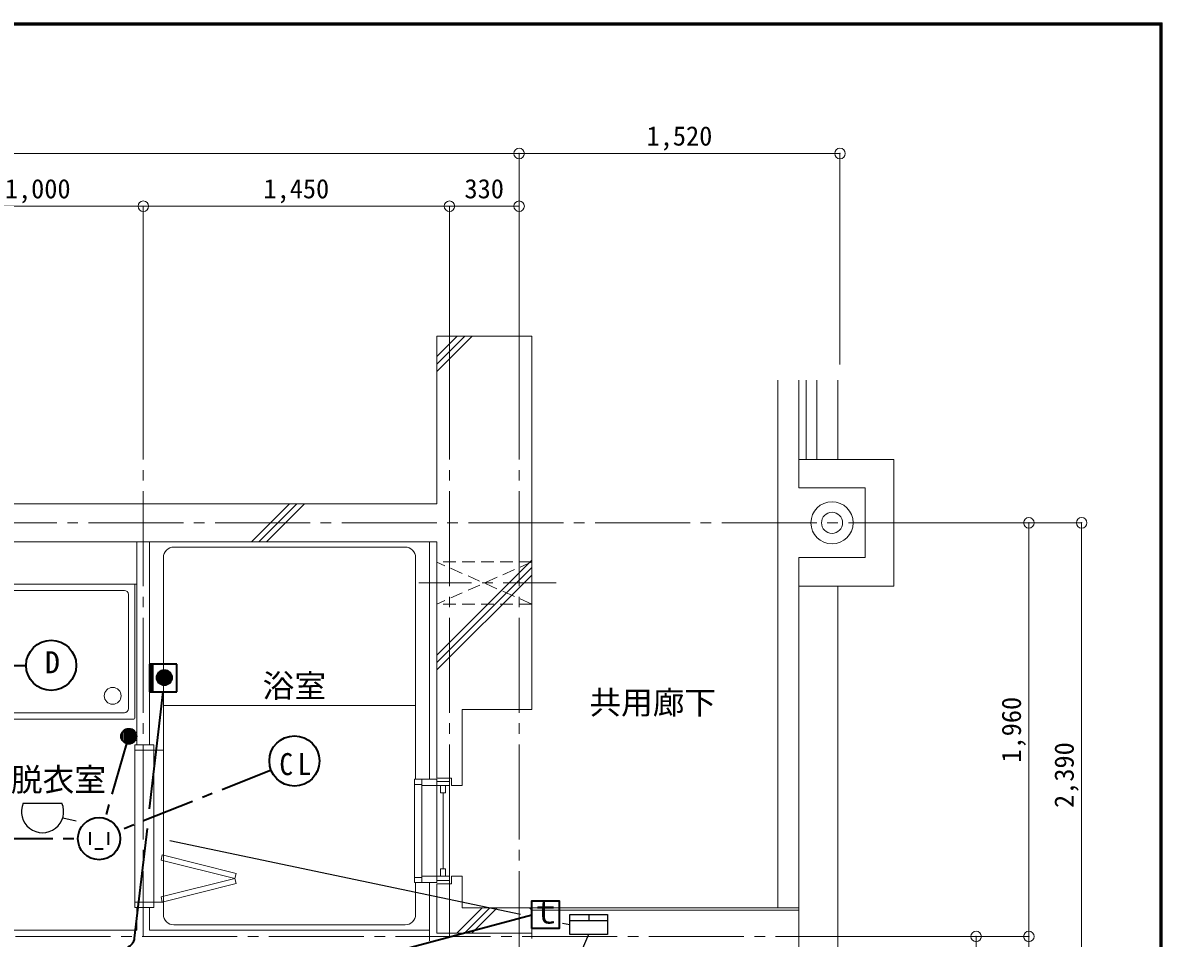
# Model space of a CAD drawing. Units: millimetres at full size, sheet at 1:50. Extents: x -9674 to 9699, y -6794 to 6791.
# Drawn here: x 4301 to 9699, y 2454 to 6791 of the extents above; entities that cross this region are included whole.
import ezdxf
from ezdxf.enums import TextEntityAlignment as Align

# ---------------------------------------------------------------- set-up
doc = ezdxf.new("R2010")
doc.units = ezdxf.units.MM
doc.header["$LTSCALE"] = 50
doc.header["$PDMODE"] = 32
doc.header["$PDSIZE"] = 50
for name, pattern in [('CHAIN1', [8, 5, -1, 1, -1]), ('CHAIN2', [12, 9, -1, 1, -1]), ('DASHED1', [1.8, 1.2, -0.6])]:
    doc.linetypes.add(name, pattern=pattern)
for name, color, linetype, lineweight in [('0-0_図面枠', 7, 'Continuous', 9), ('1-0_芯', 134, 'CHAIN2', 9), ('1-1_躯体', 134, 'Continuous', 9), ('1-2_間仕切', 134, 'Continuous', 9), ('1-3_建具', 134, 'Continuous', 9), ('1-5_設備', 134, 'Continuous', 9), ('1-6_ﾊﾞﾙｺﾆｰ・階段', 134, 'Continuous', 9), ('1-7_その他', 134, 'DASHED1', 9), ('1-8_ハッチ', 134, 'Continuous', 9), ('1-B_寸法', 134, 'Continuous', 9), ('2-0_芯', 2, 'Continuous', 35), ('2-E', 2, 'Continuous', 35), ('3-3', 1, 'Continuous', 25), ('3-E', 3, 'Continuous', 35)]:
    doc.layers.add(name, color=color, linetype=linetype, lineweight=lineweight)
doc.layers.add('1-A_文字', color=134, linetype='Continuous')
doc.styles.add('ＭＳ ゴシック', font='')
doc.styles.get('ＭＳ ゴシック').set_extended_font_data('MS Gothic')

msp = doc.modelspace()

# ---------------------------------------------------------------- linework, layer by layer
at = {"layer": '0-0_図面枠'}
for p, q in [((9697.16, 6789.66), (-9672.16, 6789.66)), ((9695.4, 6787.9), (-9670.4, 6787.9)), ((-9668.64, 6786.14), (9693.64, 6786.14)), ((9691.87, 6784.38), (-9666.87, 6784.38)), ((9690.11, 6782.61), (-9665.11, 6782.61)), ((9688.35, 6780.85), (-9663.35, 6780.85)), ((9688.35, -6783.35), (9688.35, 6780.85)), ((9690.11, -6785.11), (9690.11, 6782.61)), ((9691.87, -6786.88), (9691.87, 6784.38)), ((9693.64, 6786.14), (9693.64, -6788.64)), ((9695.4, -6790.4), (9695.4, 6787.9)), ((9697.16, -6792.16), (9697.16, 6789.66))]:
    msp.add_line(p, q, dxfattribs=at)
msp.add_lwpolyline([(9698.92, -6793.93), (9698.92, 6791.43), (-9673.92, 6791.43)], dxfattribs=at)
at = {"layer": '1-0_芯'}
for p, q in [((4872.31, 5172.07), (4872.31, 2462.07)), ((6322.31, 5172.07), (6322.31, 2462.07)), ((6652.31, 5172.07), (6652.31, -3677.93)), ((-8587.69, 4422.07), (8317.31, 4422.07)), ((8317.31, 2462.07), (3872.31, 2462.07))]:
    msp.add_line(p, q, dxfattribs=at)
at = {"layer": '1-1_躯体'}
for p, q in [((6262.31, 5307.07), (6712.31, 5307.07)), ((6262.31, 5307.07), (6262.31, 4512.07)), ((6712.31, 5307.07), (6712.31, 3537.07)), ((2212.31, 4512.07), (6262.31, 4512.07)), ((2212.31, 4332.07), (6262.31, 4332.07)), ((6262.31, 4332.07), (6262.31, 3212.07)), ((6382.31, 3537.07), (6712.31, 3537.07)), ((6382.31, 3537.07), (6382.31, 3177.07)), ((6332.31, 3212.07), (6262.31, 3212.07)), ((6702.31, 2597.07), (6382.31, 2597.07)), ((6702.31, 2597.07), (6712.31, 2587.07)), ((6712.31, 2587.07), (6712.31, 2452.07)), ((6712.31, 2477.07), (6262.31, 2477.07))]:
    msp.add_line(p, q, dxfattribs=at)
for points in [[(6332.31, 3212.07), (6332.31, 3177.07), (6382.31, 3177.07)], [(6332.31, 2712.07), (6262.31, 2712.07), (6262.31, 2477.07)], [(6332.31, 2712.07), (6332.31, 2747.07), (6382.31, 2747.07), (6382.31, 2597.07)]]:
    msp.add_lwpolyline(points, dxfattribs=at)
at = {"layer": '1-2_間仕切'}
for p, q in [((4842.31, 4332.07), (4842.31, 3370.07)), ((4902.31, 4332.07), (4902.31, 3370.07)), ((4842.31, 2600.07), (4842.31, 2492.07)), ((4902.31, 2600.07), (4902.31, 2492.07)), ((4842.31, 2492.07), (3863.31, 2492.07)), ((6227.31, 2492.07), (4902.31, 2492.07))]:
    msp.add_line(p, q, dxfattribs=at)
at = {"layer": '1-3_建具'}
for p, q in [((4832.31, 3370.07), (4832.31, 3345.07)), ((4832.31, 3370.07), (4922.31, 3370.07)), ((4922.31, 3370.07), (4922.31, 3345.07)), ((4832.31, 3345.07), (4832.31, 2625.07)), ((4922.31, 3345.07), (4832.31, 3345.07)), ((4922.31, 3345.07), (4922.31, 2625.07)), ((6157.31, 3207.07), (6262.31, 3207.07)), ((6157.31, 3207.07), (6157.31, 3182.07)), ((6192.31, 3207.07), (6192.31, 3177.07)), ((6262.31, 3207.07), (6262.31, 3177.07)), ((6322.31, 3197.07), (6262.31, 3197.07)), ((6322.31, 3197.07), (6322.31, 3162.07)), ((6157.31, 3182.07), (6192.31, 3182.07)), ((6157.31, 2742.07), (6157.31, 3182.07)), ((6192.31, 3177.07), (6262.31, 3177.07)), ((6192.31, 3177.07), (6192.31, 2747.07)), ((6262.31, 3162.07), (6262.31, 2762.07)), ((6280.31, 3142.07), (6280.31, 3177.07)), ((6280.31, 3142.07), (6304.31, 3142.07)), ((6292.31, 3142.07), (6292.31, 2782.07)), ((6304.31, 3142.07), (6304.31, 3177.07)), ((6322.31, 3162.07), (6322.31, 2762.07)), ((4956.25, 2823.94), (4962.31, 2848.2)), ((5305.5, 2736.63), (4956.25, 2823.94)), ((5305.5, 2736.63), (5311.56, 2760.89)), ((6280.31, 2782.07), (6304.31, 2782.07)), ((6280.31, 2782.07), (6280.31, 2747.07)), ((6304.31, 2782.07), (6304.31, 2747.07)), ((6322.31, 2727.07), (6322.31, 2762.07)), ((5305.5, 2736.63), (4956.25, 2649.32)), ((5305.5, 2736.63), (5311.56, 2712.38)), ((6157.31, 2717.07), (6262.31, 2717.07)), ((6192.31, 2717.07), (6192.31, 2747.07)), ((6192.31, 2747.07), (6262.31, 2747.07)), ((6262.31, 2717.07), (6262.31, 2747.07)), ((6322.31, 2727.07), (6262.31, 2727.07)), ((4956.25, 2649.32), (4962.31, 2625.07)), ((4832.31, 2625.07), (4832.31, 2600.07)), ((4832.31, 2625.07), (4922.31, 2625.07)), ((4922.31, 2600.07), (4832.31, 2600.07)), ((4922.31, 2625.07), (4922.31, 2600.07))]:
    msp.add_line(p, q, dxfattribs=at)
for points in [[(6262.31, 3162.07), (6262.31, 3177.07), (6322.31, 3177.07)], [(6262.31, 2762.07), (6262.31, 2747.07), (6322.31, 2747.07)], [(6157.31, 2717.07), (6157.31, 2742.07), (6192.31, 2742.07)]]:
    msp.add_lwpolyline(points, dxfattribs=at)
at = {"layer": '1-5_設備'}
for p, q in [((6112.31, 4307.07), (5017.31, 4307.07)), ((4967.31, 2567.07), (4967.31, 4257.07)), ((6162.31, 4257.07), (6162.31, 3207.07)), ((4842.31, 4132.07), (3902.31, 4132.07)), ((4832.31, 4132.07), (4832.31, 3497.07)), ((4782.31, 4102.07), (4082.31, 4102.07)), ((4802.31, 4082.07), (4802.31, 3542.07)), ((4782.31, 3522.07), (4082.31, 3522.07)), ((4967.31, 3557.07), (6162.31, 3557.07)), ((4827.31, 3492.07), (4037.31, 3492.07)), ((4922.31, 3345.07), (4967.31, 3345.07)), ((4962.31, 2848.2), (5311.56, 2760.89)), ((4962.31, 2625.07), (5311.56, 2712.38)), ((6162.31, 2717.07), (6162.31, 2567.07)), ((4922.31, 2625.07), (4967.31, 2625.07)), ((5017.31, 2517.07), (6112.31, 2517.07))]:
    msp.add_line(p, q, dxfattribs=at)
msp.add_circle((4727.16, 3602.07), 40, dxfattribs=at)
for centre, radius, start, end in [((5017.31, 4257.07), 50, 90, 180), ((6112.31, 4257.07), 50, 0, 90), ((4782.31, 4082.07), 20, 0, 90), ((4782.31, 3542.07), 20, 270, 0), ((4827.31, 3497.07), 5, 270, 0), ((5017.31, 2567.07), 50, 180, 270), ((6112.31, 2567.07), 50, 270, 0)]:
    msp.add_arc(centre, radius, start, end, dxfattribs=at)
at = {"layer": '1-6_ﾊﾞﾙｺﾆｰ・階段'}
for p, q in [((7877.31, 5097.69), (7877.31, 2597.07)), ((7977.31, 4722.07), (7977.31, 5097.69)), ((8012.31, 4722.07), (8012.31, 5097.69)), ((8062.31, 4722.07), (8062.31, 5097.69)), ((8162.31, 4722.07), (8162.31, 5097.69)), ((7977.31, 4722.07), (8427.31, 4722.07)), ((7977.31, 4587.07), (7977.31, 4722.07)), ((8427.31, 4122.07), (8427.31, 4722.07)), ((7977.31, 4587.07), (8292.31, 4587.07)), ((7977.31, 4122.07), (7977.31, 4257.07)), ((7977.31, 1147.07), (7977.31, 4122.07)), ((7977.31, 4122.07), (8427.31, 4122.07)), ((8162.31, 1147.07), (8162.31, 4122.07)), ((6702.31, 2597.07), (7977.31, 2597.07)), ((6712.31, 2587.07), (7977.31, 2587.07))]:
    msp.add_line(p, q, dxfattribs=at)
msp.add_lwpolyline([(7977.31, 4257.07), (8292.31, 4257.07), (8292.31, 4587.07)], dxfattribs=at)
for radius in [100, 50]:
    msp.add_circle((8134.81, 4422.07), radius, dxfattribs=at)
at = {"layer": '1-7_その他'}
for p, q in [((6712.31, 4237.07), (6262.31, 4036.69)), ((6712.31, 4237.07), (6262.31, 4237.07)), ((6712.31, 4037.07), (6262.31, 4235.9)), ((6712.31, 4037.07), (6262.31, 4037.07))]:
    msp.add_line(p, q, dxfattribs=at)
at = {"layer": '1-7_その他', "linetype": 'CHAIN1'}
msp.add_line((6827.31, 4137.07), (6162.31, 4137.07), dxfattribs=at)
at = {"layer": '1-8_ハッチ'}
for p, q in [((6262.31, 5138.97), (6430.41, 5307.07)), ((6262.31, 5174.33), (6395.05, 5307.07)), ((6262.31, 5209.68), (6359.7, 5307.07)), ((5384.7, 4332.07), (5564.7, 4512.07)), ((5420.05, 4332.07), (5600.05, 4512.07)), ((5455.41, 4332.07), (5635.41, 4512.07)), ((6227.31, 4332.07), (6227.31, 3207.07)), ((6262.31, 3795.47), (6712.31, 4245.47)), ((6262.31, 3760.11), (6712.31, 4210.11)), ((6262.31, 3724.76), (6712.31, 4174.76)), ((6227.31, 2717.07), (6227.31, 2442.07)), ((6358.12, 2477.07), (6478.12, 2597.07)), ((6393.48, 2477.07), (6513.48, 2597.07)), ((6428.83, 2477.07), (6548.83, 2597.07))]:
    msp.add_line(p, q, dxfattribs=at)
at = {"layer": '1-B_寸法'}
for p, q in [((-6847.69, 6172.07), (6652.31, 6172.07)), ((6652.31, 6172.07), (6652.31, 5172.07)), ((6652.31, 6172.07), (8172.31, 6172.07)), ((8172.31, 6172.07), (8172.31, 5172.07)), ((3872.31, 5922.07), (4872.31, 5922.07)), ((4872.31, 5922.07), (4872.31, 5172.07)), ((4872.31, 5922.07), (6322.31, 5922.07)), ((6322.31, 5922.07), (6322.31, 5172.07)), ((6322.31, 5922.07), (6652.31, 5922.07)), ((8317.31, 4422.07), (9317.31, 4422.07)), ((9067.31, 4422.07), (9067.31, 2462.07)), ((9317.31, 4422.07), (9317.31, 2032.07)), ((8317.31, 2462.07), (9067.31, 2462.07)), ((8817.31, 2462.07), (8817.31, 2032.07)), ((9067.31, 2462.07), (9067.31, 1122.07))]:
    msp.add_line(p, q, dxfattribs=at)
for p in [(6652.31, 6172.07), (8172.31, 6172.07), (4872.31, 5922.07), (6322.31, 5922.07), (6652.31, 5922.07), (9067.31, 4422.07), (9317.31, 4422.07), (8817.31, 2462.07), (9067.31, 2462.07)]:
    msp.add_point(p, dxfattribs=at)
at = {"layer": '2-0_芯', "linetype": 'CHAIN1'}
for p, q in [((4252.16, 3746.6), (4316.99, 3746.6)), ((4793.16, 3375.95), (4690.48, 3021.66)), ((5477.66, 3249.7), (4755.57, 2962.57)), ((4193.01, 2925.62), (4562.65, 2925.62))]:
    msp.add_line(p, q, dxfattribs=at)
at = {"layer": '2-0_芯'}
for p, q in [((4774.38, 3388.93), (4774.38, 3432.14)), ((4783.98, 3380.08), (4783.98, 3441)), ((4793.58, 3375.84), (4793.58, 3445.24)), ((4803.18, 3374.53), (4803.18, 3446.55)), ((4812.79, 3375.84), (4812.79, 3445.24)), ((4822.39, 3380.08), (4822.39, 3441)), ((4831.99, 3388.93), (4831.99, 3432.14))]:
    msp.add_line(p, q, dxfattribs=at)
for centre, radius in [((4803.18, 3410.54), 36.01), ((4662.65, 2925.62), 100)]:
    msp.add_circle(centre, radius, dxfattribs=at)
at = {"layer": '2-E'}
for p, q in [((4619.57, 2955.62), (4619.57, 2895.62)), ((4705.72, 2955.62), (4705.72, 2895.62)), ((4682.65, 2876.28), (4642.65, 2876.28))]:
    msp.add_line(p, q, dxfattribs=at)
for centre in [(4435.76, 3746.6), (5588.03, 3293.58)]:
    msp.add_circle(centre, 118.77, dxfattribs=at)
at = {"layer": '3-3'}
for p, q in [((4303.14, 3093.4), (4486.51, 3093.4)), ((4490.25, 3023.39), (4554.54, 3009.88)), ((4997.93, 2916.72), (6659.53, 2567.62)), ((6893.41, 2537.78), (7070.8, 2537.78)), ((6982.11, 2565.78), (6982.11, 2537.78)), ((6858.42, 2525.83), (6893.41, 2518.48)), ((6333.39, 948.45), (6982.11, 2472.66))]:
    msp.add_line(p, q, dxfattribs=at)
msp.add_lwpolyline([(6893.41, 2565.78), (7070.8, 2565.78), (7070.8, 2471.17), (6893.41, 2471.17)], close=True, dxfattribs=at)
msp.add_arc((4394.83, 3053.4), 100.03, 156.4305, 23.56947, dxfattribs=at)
at = {"layer": '3-E'}
for p, q in [((4901.5, 3751.51), (4901.5, 3621.51)), ((5031.5, 3751.51), (4901.5, 3751.51)), ((4906.5, 3751.51), (4906.5, 3621.51)), ((4911.5, 3751.51), (4911.5, 3621.51)), ((4916.5, 3751.51), (4916.5, 3621.51)), ((5031.5, 3621.51), (5031.5, 3751.51)), ((4943.07, 3666.75), (4943.07, 3709.96)), ((4952.68, 3657.89), (4952.68, 3718.81)), ((4962.28, 3653.65), (4962.28, 3723.06)), ((4971.88, 3652.34), (4971.88, 3724.36)), ((4981.48, 3653.65), (4981.48, 3723.06)), ((4991.08, 3657.89), (4991.08, 3718.81)), ((5000.69, 3666.75), (5000.69, 3709.96)), ((4901.5, 3621.51), (5031.5, 3621.51)), ((4902.25, 3067.27), (4966.5, 3621.51)), ((4831.13, 2453.79), (4891.45, 2974.14)), ((5273.75, 2179.97), (6712.31, 2565.11))]:
    msp.add_line(p, q, dxfattribs=at)
msp.add_lwpolyline([(6712.31, 2500.11), (6712.31, 2630.11), (6842.31, 2630.11), (6842.31, 2500.11)], close=True, dxfattribs=at)
msp.add_circle((4971.88, 3688.35), 36.01, dxfattribs=at)
msp.add_arc((4781.46, 2459.55), 50, 290.17296, 353.38727, dxfattribs=at)

# ---------------------------------------------------------------- texts
at = {"layer": '1-A_文字', "style": 'ＭＳ ゴシック'}
for s, p in [('浴室', (5437.45, 3561.44)), ('共用廊下', (6985.43, 3482.68)), ('脱衣室', (4245.15, 3116.92))]:
    msp.add_text(s, height=110, dxfattribs=at).set_placement(p, align=Align.BOTTOM_LEFT)
at = {"layer": '1-B_寸法', "style": 'ＭＳ ゴシック'}
for s, p in [('1,520', (7256.06, 6182.07)), ('1,000', (4216.06, 5932.07)), ('1,450', (5441.06, 5932.07)), ('330', (6393.56, 5932.07))]:
    msp.add_text(s, height=91.64, dxfattribs=at).set_placement(p, align=Align.BOTTOM_LEFT)
for s, p in [('1,960', (9057.31, 3285.82)), ('2,390', (9307.31, 3070.82))]:
    msp.add_text(s, height=91.64, rotation=90, dxfattribs=at).set_placement(p, align=Align.BOTTOM_LEFT)
at = {"layer": '2-E', "color": 7, "style": 'ＭＳ ゴシック'}
for s, height, p in [('D', 104.5, (4406.24, 3677.7)), ('ｔ', 110, (6702.31, 2490.11))]:
    msp.add_text(s, height=height, dxfattribs=at).set_placement(p, align=Align.BOTTOM_LEFT)
at = {"layer": '2-E', "color": 7, "insert": (5516.95, 3224.68), "char_height": 104.5, "attachment_point": 7, "style": 'ＭＳ ゴシック'}
msp.add_mtext('\\T1.36;\\W0.9;CL', dxfattribs=at)

doc.saveas('drawing.dxf')
